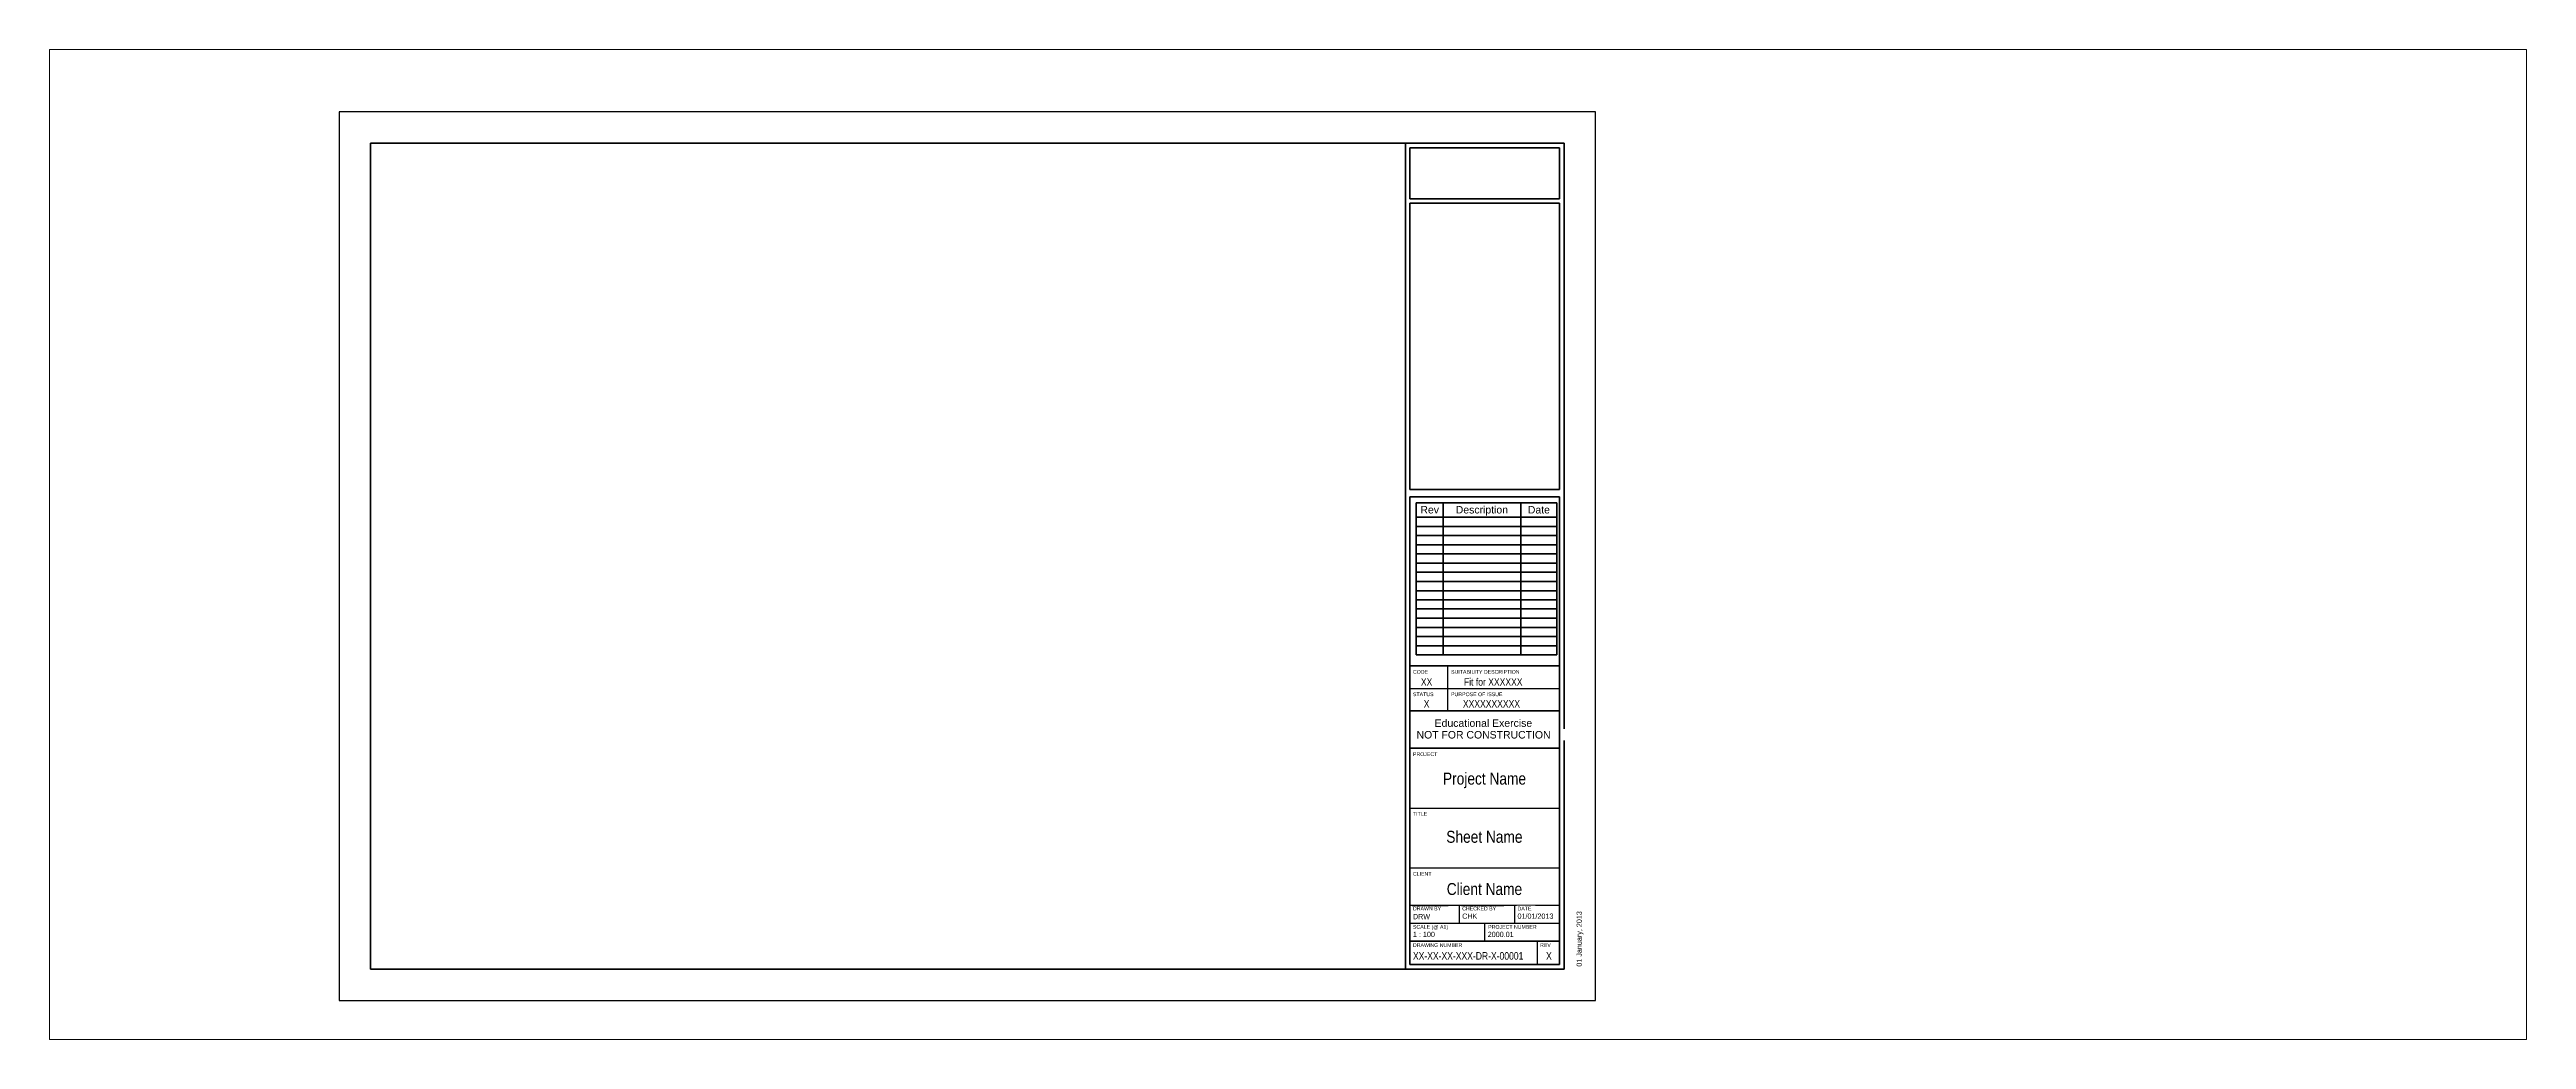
# Paper-space layout 'Layout1' of a CAD drawing. Header units: millimetres. Extents: x -191 to 1465, y -27 to 635.
import ezdxf

# ---------------------------------------------------------------- set-up
doc = ezdxf.new("R2010")
doc.units = ezdxf.units.MM
for name, color, linetype, lineweight in [('A-DETL-THIN', 151, 'Continuous', 30), ('G-ANNO-SCHD', 231, 'Continuous', 30), ('G-ANNO-TEXT', 231, 'Continuous', 30), ('G-ANNO-TTLB', 6, 'Continuous', 30), ('G-ANNO-TTLB-MEDM', 33, 'Continuous', 70), ('G-ANNO-TTLB-THIN', 151, 'Continuous', 30), ('G-ANNO-TTLB-WIDE', 214, 'Continuous', 120)]:
    doc.layers.add(name, color=color, linetype=linetype, lineweight=lineweight)
doc.layers.add('G-ANNO-NPLT', color=191, linetype='Continuous', plot=False)
doc.styles.add('Arial', font='arial.ttf', dxfattribs={"height": 5})
doc.styles.add('Arial Narrow', font='ARIALN.TTF', dxfattribs={"height": 8})
doc.styles.add('Arial Narrow_1', font='ARIALN.TTF', dxfattribs={"height": 3.5})
doc.styles.add('Arial Narrow_2', font='ARIALN.TTF', dxfattribs={"height": 5})
doc.styles.add('Arial_1', font='arial.ttf', dxfattribs={"height": 2.5})

psp = doc.layouts.get("Layout1")

# ---------------------------------------------------------------- linework, layer by layer
at = {"layer": 'A-DETL-THIN', "lineweight": 50}
for p, q in [((740.7, 331.6), (722.7, 331.6)), ((722.7, 331.6), (722.7, 322)), ((792.6, 331.6), (740.7, 331.6)), ((740.7, 331.6), (740.7, 322)), ((816.7, 331.6), (792.6, 331.6)), ((792.6, 331.6), (792.6, 322)), ((816.7, 331.6), (816.7, 322)), ((816.7, 322), (722.7, 322)), ((722.7, 322), (722.7, 230)), ((816.7, 315.9), (722.7, 315.9)), ((740.7, 322), (740.7, 230)), ((792.6, 322), (792.6, 230)), ((816.7, 322), (816.7, 230)), ((816.7, 309.7), (722.7, 309.7)), ((816.7, 303.6), (722.7, 303.6)), ((816.7, 297.5), (722.7, 297.5)), ((816.7, 291.3), (722.7, 291.3)), ((816.7, 285.2), (722.7, 285.2)), ((816.7, 279.1), (722.7, 279.1)), ((816.7, 272.9), (722.7, 272.9)), ((816.7, 266.8), (722.7, 266.8)), ((816.7, 260.7), (722.7, 260.7)), ((816.7, 254.5), (722.7, 254.5)), ((816.7, 248.4), (722.7, 248.4)), ((816.7, 242.3), (722.7, 242.3)), ((816.7, 236.1), (722.7, 236.1)), ((816.7, 230), (722.7, 230))]:
    psp.add_line(p, q, dxfattribs=at)
at = {"layer": 'G-ANNO-TTLB-MEDM'}
for p, q in [((23.5, 572), (821.5, 572)), ((23.5, 572), (23.5, 20)), ((715.5, 572), (715.5, 20)), ((718.5, 569), (818.5, 569)), ((718.5, 534.7), (718.5, 569)), ((818.5, 569), (818.5, 534.7)), ((821.5, 572), (821.5, 20)), ((818.5, 534.7), (718.5, 534.7)), ((718.5, 340.6), (718.5, 531.8)), ((718.5, 531.8), (818.5, 531.8)), ((818.5, 531.8), (818.5, 340.6)), ((818.5, 340.6), (718.5, 340.6)), ((718.5, 335.6), (818.5, 335.6)), ((718.5, 207.6), (718.5, 335.6)), ((818.5, 335.6), (818.5, 207.6)), ((718.5, 222.6), (818.5, 222.6)), ((23.5, 20), (821.5, 20))]:
    psp.add_line(p, q, dxfattribs=at)
at = {"layer": 'G-ANNO-TTLB-THIN'}
for p, q in [((842.5, 593), (2.5, 593)), ((2.5, 593), (2.5, -1)), ((842.5, -1), (842.5, 593)), ((718.5, 207.6), (818.5, 207.6)), ((718.5, 127.6), (818.5, 127.6)), ((718.5, 87.6), (818.5, 87.6)), ((2.5, -1), (842.5, -1))]:
    psp.add_line(p, q, dxfattribs=at)
at = {"layer": 'G-ANNO-TTLB-WIDE'}
for p, q in [((718.5, 38.6), (818.5, 38.6)), ((718.5, 23), (818.5, 23))]:
    psp.add_line(p, q, dxfattribs=at)

# ---------------------------------------------------------------- texts
at = {"layer": 'G-ANNO-NPLT', "lineweight": 30, "char_height": 8, "attachment_point": 1, "style": 'Arial Narrow'}
for s, insert, width in [('Project Name', (740.6, 151.3), 67.021), ('Sheet Name', (742.8, 112.4), 61.489)]:
    psp.add_mtext(s, dxfattribs=dict(at, insert=insert, width=width))
at = {"layer": 'G-ANNO-SCHD', "char_height": 5, "attachment_point": 2, "line_spacing_factor": 0.941778, "style": 'Arial'}
for s, insert, width in [('Rev', (731.7, 329.5), 14.875), ('Description', (766.6, 329.5), 41.687), ('Date', (804.7, 329.5), 17.63)]:
    psp.add_mtext(s, dxfattribs=dict(at, insert=insert, width=width))

# ---------------------------------------------------------------- viewports
at = {"layer": '0'}
psp.add_viewport(center=(637, 303.8), size=(1656, 661.617), view_center_point=(637, 303.8), view_height=661.617, dxfattribs=at)

# ---------------------------------------------------------------- next in the draw order: texts
at = {"layer": 'G-ANNO-NPLT', "lineweight": 30, "insert": (829.9, 21.6), "char_height": 3.5, "width": 37.92, "attachment_point": 1, "rotation": 90, "style": 'Arial Narrow_1', "bg_fill": 3, "box_fill_scale": 1.25, "bg_fill_color": 256, "bg_fill_true_color": 13158600, "bg_fill_transparency": 0}
psp.add_mtext('01 January, 2013', dxfattribs=at)
at = {"layer": 'G-ANNO-TEXT', "color": 7, "attachment_point": 1, "bg_fill": 3, "box_fill_scale": 1.25, "bg_fill_color": 256, "bg_fill_true_color": 13158600, "bg_fill_transparency": 0}
for s, insert, char_height, width, style in [('Educational Exercise', (735, 186.9), 5, 80.57, 'Arial'), ('CHECKED BY', (753.4, 61.7), 2.5, 27.418, 'Arial_1')]:
    psp.add_mtext(s, dxfattribs=dict(at, insert=insert, char_height=char_height, width=width, style=style))

# ---------------------------------------------------------------- next in the draw order: linework, layer by layer
at = {"layer": 'G-ANNO-TTLB'}
psp.add_line((743.5, 222.6), (743.5, 192.6), dxfattribs=at)
at = {"layer": 'G-ANNO-TTLB-WIDE'}
psp.add_line((718.5, 192.6), (818.5, 192.6), dxfattribs=at)

# ---------------------------------------------------------------- next in the draw order: texts
at = {"layer": 'G-ANNO-NPLT', "lineweight": 30, "insert": (743.1, 77.5), "char_height": 8, "width": 60.848, "attachment_point": 1, "style": 'Arial Narrow'}
psp.add_mtext('Client Name', dxfattribs=at)
at = {"layer": 'G-ANNO-TEXT', "color": 7, "insert": (722.9, 179.1), "char_height": 5, "width": 109.992, "attachment_point": 1, "style": 'Arial', "bg_fill": 3, "box_fill_scale": 1.25, "bg_fill_color": 256, "bg_fill_true_color": 13158600, "bg_fill_transparency": 0}
psp.add_mtext('NOT FOR CONSTRUCTION', dxfattribs=at)

# ---------------------------------------------------------------- next in the draw order: linework, layer by layer
at = {"layer": 'G-ANNO-TTLB-MEDM'}
for p, q in [((718.5, 252.1), (718.5, 38.6)), ((818.5, 38.6), (818.5, 252.1))]:
    psp.add_line(p, q, dxfattribs=at)
at = {"layer": 'G-ANNO-TTLB-WIDE'}
for p, q in [((818.5, 167.6), (818.5, 192.6)), ((718.5, 167.6), (818.5, 167.6))]:
    psp.add_line(p, q, dxfattribs=at)

# ---------------------------------------------------------------- next in the draw order: texts
at = {"layer": 'G-ANNO-TEXT', "color": 7, "insert": (746, 219.9), "char_height": 2.5, "width": 55.637, "attachment_point": 1, "style": 'Arial_1', "bg_fill": 3, "box_fill_scale": 1.25, "bg_fill_color": 256, "bg_fill_true_color": 13158600, "bg_fill_transparency": 0}
psp.add_mtext('SUITABILITY DESCRIPTION', dxfattribs=at)

# ---------------------------------------------------------------- next in the draw order: texts
at = {"layer": 'G-ANNO-TEXT', "color": 7, "char_height": 2.5, "attachment_point": 1, "style": 'Arial_1', "bg_fill": 3, "box_fill_scale": 1.25, "bg_fill_color": 256, "bg_fill_true_color": 13158600, "bg_fill_transparency": 0}
for s, insert, width in [('CODE', (720.5, 219.9), 12.186), ('STATUS', (720.5, 204.9), 16.755), ('PROJECT', (720.5, 164.9), 19.802), ('TITLE', (720.5, 125), 11.624), ('CLIENT', (720.5, 84.9), 15.072), ('DRAWN BY', (720.5, 61.7), 22.928), ('SCALE (@ A1)', (720.5, 49.4), 28.54), ('PROJECT NUMBER', (770.8, 49.4), 39.203)]:
    psp.add_mtext(s, dxfattribs=dict(at, insert=insert, width=width))

# ---------------------------------------------------------------- next in the draw order: linework, layer by layer
at = {"layer": 'G-ANNO-TTLB-WIDE'}
psp.add_line((718.5, 192.6), (718.5, 167.6), dxfattribs=at)

# ---------------------------------------------------------------- next in the draw order: texts
at = {"layer": 'G-ANNO-NPLT', "lineweight": 30, "attachment_point": 1, "bg_fill": 3, "box_fill_scale": 1.25, "bg_fill_color": 256, "bg_fill_true_color": 13158600, "bg_fill_transparency": 0}
for s, insert, char_height, width, style in [('XX', (725.8, 214.4), 5, 9.46, 'Arial Narrow_2'), ('1 : 100', (720.5, 44.9), 3.5, 14.992, 'Arial Narrow_1'), ('2000.01', (770.5, 44.9), 3.5, 17.717, 'Arial Narrow_1')]:
    psp.add_mtext(s, dxfattribs=dict(at, insert=insert, char_height=char_height, width=width, style=style))
at = {"layer": 'G-ANNO-TEXT', "color": 7, "insert": (746, 204.9), "char_height": 2.5, "width": 41.527, "attachment_point": 1, "style": 'Arial_1', "bg_fill": 3, "box_fill_scale": 1.25, "bg_fill_color": 256, "bg_fill_true_color": 13158600, "bg_fill_transparency": 0}
psp.add_mtext('PURPOSE OF ISSUE', dxfattribs=at)

# ---------------------------------------------------------------- next in the draw order: linework, layer by layer
at = {"layer": 'G-ANNO-TTLB'}
psp.add_line((788.5, 62.6), (788.5, 50.6), dxfattribs=at)

# ---------------------------------------------------------------- next in the draw order: texts
at = {"layer": 'G-ANNO-NPLT', "lineweight": 30, "attachment_point": 1, "bg_fill": 3, "box_fill_scale": 1.25, "bg_fill_color": 256, "bg_fill_true_color": 13158600, "bg_fill_transparency": 0}
for s, insert, char_height, width, style in [('Fit for XXXXXX', (754.6, 214.4), 5, 48.181, 'Arial Narrow_2'), ('X', (727.7, 199.8), 5, 4.73, 'Arial Narrow_2'), ('DRW', (720.5, 56.8), 3.5, 11.705, 'Arial Narrow_1'), ('CHK', (753.4, 57.1), 3.5, 10.342, 'Arial Narrow_1'), ('XX-XX-XX-XXX-DR-X-00001', (720.5, 31.3), 5, 90.992, 'Arial Narrow_2')]:
    psp.add_mtext(s, dxfattribs=dict(at, insert=insert, char_height=char_height, width=width, style=style))

# ---------------------------------------------------------------- next in the draw order: linework, layer by layer
at = {"layer": 'G-ANNO-TTLB'}
for p, q in [((718.5, 62.6), (818.5, 62.6)), ((718.5, 50.6), (818.5, 50.6)), ((751.5, 62.6), (751.5, 50.6)), ((803.5, 38.6), (803.5, 23))]:
    psp.add_line(p, q, dxfattribs=at)

# ---------------------------------------------------------------- next in the draw order: texts
at = {"layer": 'G-ANNO-NPLT', "lineweight": 30, "insert": (753.9, 199.8), "char_height": 5, "width": 47.3, "attachment_point": 1, "style": 'Arial Narrow_2', "bg_fill": 3, "box_fill_scale": 1.25, "bg_fill_color": 256, "bg_fill_true_color": 13158600, "bg_fill_transparency": 0}
psp.add_mtext('XXXXXXXXXX', dxfattribs=at)
at = {"layer": 'G-ANNO-TEXT', "color": 7, "insert": (720.5, 37.3), "char_height": 2.5, "width": 40.004, "attachment_point": 1, "style": 'Arial_1', "bg_fill": 3, "box_fill_scale": 1.25, "bg_fill_color": 256, "bg_fill_true_color": 13158600, "bg_fill_transparency": 0}
psp.add_mtext('DRAWING NUMBER', dxfattribs=at)

# ---------------------------------------------------------------- next in the draw order: linework, layer by layer
at = {"layer": 'G-ANNO-TTLB'}
psp.add_line((768.5, 38.6), (768.5, 50.6), dxfattribs=at)
at = {"layer": 'G-ANNO-TTLB-WIDE'}
psp.add_line((718.5, 38.6), (718.5, 23), dxfattribs=at)

# ---------------------------------------------------------------- next in the draw order: texts
at = {"layer": 'G-ANNO-TEXT', "color": 7, "char_height": 2.5, "attachment_point": 1, "style": 'Arial_1', "bg_fill": 3, "box_fill_scale": 1.25, "bg_fill_color": 256, "bg_fill_true_color": 13158600, "bg_fill_transparency": 0}
for s, insert, width in [('DATE', (790.4, 61.7), 11.304), ('REV', (805.5, 37.3), 8.658)]:
    psp.add_mtext(s, dxfattribs=dict(at, insert=insert, width=width))

# ---------------------------------------------------------------- next in the draw order: texts
at = {"layer": 'G-ANNO-NPLT', "lineweight": 30, "attachment_point": 1, "bg_fill": 3, "box_fill_scale": 1.25, "bg_fill_color": 256, "bg_fill_true_color": 13158600, "bg_fill_transparency": 0}
for s, insert, char_height, width, style in [('01/01/2013', (790.4, 57.1), 3.5, 24.532, 'Arial Narrow_1'), ('X', (809.5, 31.3), 5, 4.73, 'Arial Narrow_2')]:
    psp.add_mtext(s, dxfattribs=dict(at, insert=insert, char_height=char_height, width=width, style=style))

# ---------------------------------------------------------------- next in the draw order: linework, layer by layer
at = {"layer": 'G-ANNO-TTLB-WIDE'}
psp.add_line((818.5, 23), (818.5, 38.6), dxfattribs=at)

doc.saveas('drawing.dxf')
